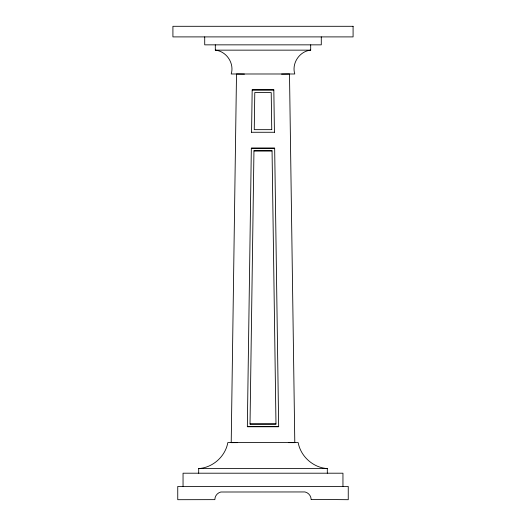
<?xml version="1.0" encoding="UTF-8"?>
<svg xmlns="http://www.w3.org/2000/svg" width="526" height="526" viewBox="0 0 526 526"><rect width="100%" height="100%" fill="white"/><g stroke="black" fill="none" stroke-linecap="round" stroke-linejoin="round"><path stroke-width="0.79" d="M247.338 426.685L251.336 148.168L274.664 148.168L278.668 426.685L247.338 426.685L278.668 426.685M251.566 132.309L252.178 89.887L273.829 89.887L274.434 132.309M250.021 424.035L253.953 150.817L272.054 150.817L275.979 424.035L250.021 424.035L275.979 423.995M310.688 44.848L310.688 50.148C299.55 51.167 291.45 63.317 294.79 73.988L231.21 73.988C234.55 63.317 226.45 51.167 215.312 50.148L215.312 44.848M198.69 473.203L198.69 468.567C212.813 467.686 225.371 456.476 227.837 442.537L298.17 442.537C300.635 456.476 313.187 467.686 327.31 468.567L327.31 473.203M281.548 74.107L289.497 73.988L294.797 442.655L288.439 442.629M215.312 50.148L310.688 50.148M252.178 89.926L273.829 89.926M271.751 129.659L254.255 129.659L254.788 92.537L271.212 92.569L271.751 129.626M251.566 132.269L274.434 132.269M251.336 148.207L274.664 148.207M253.953 150.857L272.054 150.857M198.69 468.567L327.31 468.567M244.452 74.107L236.509 73.988L231.21 442.655L237.568 442.629M342.952 486.451L342.952 473.203L183.048 473.203L183.048 486.451M321.287 36.899L321.287 44.848L204.713 44.848L204.713 36.899M311.155 499.391L348.251 499.7L348.251 486.451L177.749 486.451L177.749 499.7L214.845 499.641A7.949 7.949 0 0 1 220.795 492.007L304.968 491.948A7.949 7.949 0 0 1 311.155 499.391M353.084 26.3L172.916 26.3L172.916 36.899L353.084 36.899L353.084 26.3"/></g></svg>
